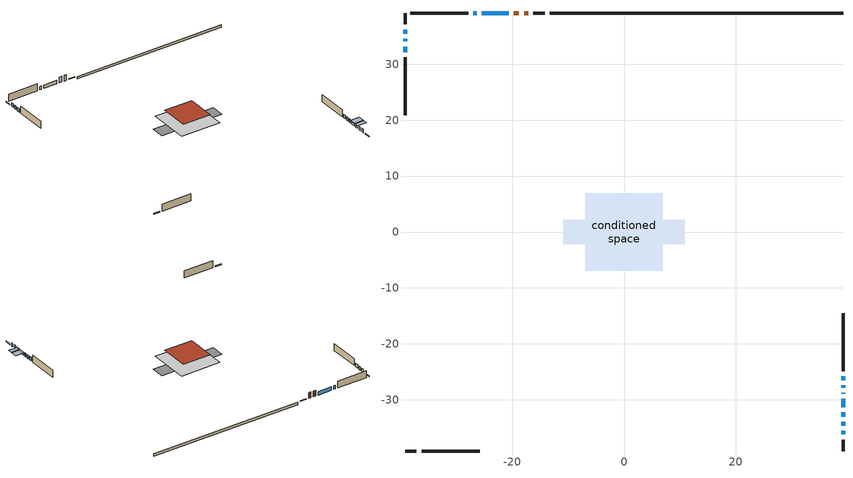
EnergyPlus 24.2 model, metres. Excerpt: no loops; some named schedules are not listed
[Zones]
conditioned space
 floor outside (Floor1 construction): -0.53,-0.53 -0.53,0.53 0.53,0.53 0.53,-0.53 z0.82
 floor adiabatic (Floor2 construction): -4.9,-4.9 -4.9,4.9 4.9,4.9 4.9,-4.9 z0.82
 floor adiabatic (AdiabaticFloorConstruction): -6.94,-6.94 -6.94,6.94 6.94,6.94 6.94,-6.94 z0.82
 floor foundation (Slab1 construction): -10.91,-2.2 -10.91,2.2 10.91,2.2 10.91,-2.2 z0
 wall outside (RimJoist1 construction): -14.18,39.18 -16.23,39.18 / -39.18,-39.18 -37.13,-39.18 / -39.18,39.18 -39.18,37.13 / 39.18,-39.18 39.18,-37.13 z0.82:1.12
 wall outside (AdiabaticWallConstruction 1): -17.16,39.18 -17.88,39.18 / -18.8,39.18 -19.7,39.18 z0.82:2.85
 wall outside (AdiabaticWallConstruction): 39.18,-36.2 39.18,-35.59 / -39.18,36.2 -39.18,35.46 / -39.18,34.53 -39.18,34.09 / -39.18,33.16 -39.18,32.19 / 39.18,-34.66 39.18,-33.97 / 39.18,-28.93 39.18,-28.77 / 39.18,-27.84 39.18,-27.44 / 39.18,-26.51 39.18,-25.85 / -20.62,39.18 -25.42,39.18 / -26.35,39.18 -26.93,39.18 z0.82:2.04; 39.18,-33.05 39.18,-32.28 / 39.18,-31.35 39.18,-29.85 z0.82:1.48
 wall outside (Wall1 construction): -27.86,39.18 -38.25,39.18 / -36.2,-39.18 -25.81,-39.18 / -39.18,31.26 -39.18,20.87 / 39.18,-24.92 39.18,-14.53 z0.82:3.26
 wall foundation (FoundationWall1 construction): 39.18,39.18 -13.25,39.18 z0:0.82
 window (WindowConstruction): 39.18,-36.2 39.18,-35.59 z0.82:2.04
 window (WindowConstruction 9): -39.18,36.2 -39.18,35.46 z0.82:2.04
 window (WindowConstruction 10): -39.18,34.53 -39.18,34.09 z0.82:2.04
 window (WindowConstruction 11): -39.18,33.16 -39.18,32.19 z0.82:2.04
 window (WindowConstruction 1): 39.18,-34.66 39.18,-33.97 z0.82:2.04
 window (WindowConstruction 2): 39.18,-33.04 39.18,-32.28 z0.82:1.48
 window (WindowConstruction 3): 39.18,-31.35 39.18,-29.85 z0.82:1.48
 window (WindowConstruction 4): 39.18,-28.92 39.18,-28.77 z0.82:2.04
 window (WindowConstruction 5): 39.18,-27.84 39.18,-27.44 z0.82:2.04
 window (WindowConstruction 6): 39.18,-26.51 39.18,-25.85 z0.82:2.04
 window (WindowConstruction 7): -20.62,39.18 -25.42,39.18 z0.82:2.04
 window (WindowConstruction 8): -26.35,39.18 -26.93,39.18 z0.82:2.04
 door (Door): -17.16,39.18 -17.88,39.18 z0.82:2.85
 door (Door 1): -18.81,39.18 -19.69,39.18 z0.82:2.85
 ceiling adiabatic (AdiabaticFloorConstruction): 6.94,-6.94 6.94,6.94 -6.94,6.94 -6.94,-6.94 z0.82
 roof outside (Roof1 construction): -4.92,4.92 -4.92,-4.92 4.92,-4.92 4.92,4.92 z3.26
shading: 39.18,-31.98 39.18,-33.34 42.23,-33.34 42.23,-31.98 z1.78; 39.18,-29.55 39.18,-31.65 42.23,-31.65 42.23,-29.55 z1.78
[Building]
Building 1: Terrain=Suburbs
[Site:Location]
Summerland CS_BC: Latitude {deg}=49.56; Longitude {deg}=-119.65; Time Zone {hr}=-8; Elevation {m}=454; Keep Site Location Information=Yes
[Site:GroundTemperature:Shallow]
5.06956, 3.19416, 3.04397, 3.93394, 7.50669, 11.0628, 14.1458, 16.0987, 16.2646, 14.6762, 11.6719, 8.22487
[Site:WaterMainsTemperature]
Calculation Method=Schedule; Temperature Schedule=mains temperature schedule
[Material] Roughness=Rough; Thermal Absorptance=0.9
Name | Thickness {m} | Conductivity {W/m-K} | Density {kg/m3} | Specific Heat {J/kg-K} | Solar Absorptance | Visible Absorptance
asphalt or fiberglass shingles | 0.00635 | 0.162714 | 1121.4 | 1465.45 | 0.4 | 0.4
concrete 4.0 in. | 0.1016 | 1.803125 | 2242.8 | 837.4 | 0.7 | 0.7
concrete 8.0 in. | 0.2032 | 1.803125 | 2242.8 | 837.4 | 0.7 | 0.7
door material | 0.04445 | 0.20624 | 512.64 | 1214.23 | 0.7 | 0.7
door material 1 | 0.04445 | 0.053851 | 512.64 | 1214.23 | 0.7 | 0.7
exterior vertical ins | 0.0429038 | 0.029427 | 32.04 | 1214.23 | 0.7 | 0.7
floor covering | 0.0127 | 0.0433444 | 54.468 | 1339.84 | 0.6 | 0.6
floor rigid ins; wall rigid ins | 0.512978 | 0.029427 | 32.04 | 1214.23 | 0.7 | 0.7
floor stud and cavity | 0.1397 | 0.442739 | 92.3553 | 1139.71 | 0.7 | 0.7
floor stud and cavity 1 | 0.1397 | 0.101338 | 92.3553 | 1139.71 | 0.7 | 0.7
floor stud and cavity 2 | 0.1397 | 1.75129 | 37.0049 | 1207.88 | 0.7 | 0.7
furniture material conditioned space 1 | 0.1524 | 0.115458 | 640.8 | 1214.23 | 0.6 | 0.6
gypsum board | 0.0127 | 0.160291 | 801 | 837.4 | 0.6 | 0.6
gypsum board 1 | 0.0127 | 0.160291 | 801 | 837.4 | 0.7 | 0.7
osb sheathing 0.5 in. | 0.0127 | 0.115458 | 512.64 | 1214.23 | 0.7 | 0.7
osb sheathing 0.75 in. | 0.01905 | 0.115458 | 512.64 | 1214.23 | 0.7 | 0.7
rim joist stud and cavity | 0.0508 | 0.107869 | 50.32683 | 1063.81 | 0.6 | 0.6
roof stud and cavity | 0.2032 | 0.175664 | 78.34581 | 1123.46 | 0.7 | 0.7
wall stud and cavity | 0.1397 | 0.308719 | 139.0536 | 1170.24 | 0.7 | 0.7
wall stud and cavity 1 | 0.0889 | 0.380278 | 52.3479 | 1209.89 | 0.7 | 0.7
wall stud and cavity 2 | 0.0889 | 0.391764 | 83.0341 | 1211.67 | 0.7 | 0.7
wood siding | 0.0254 | 0.102417 | 544.68 | 1172.36 | 0.4 | 0.4
wood siding 1; wood siding 2; wood siding 3 | 0.0254 | 0.102417 | 544.68 | 1172.36 | 0.7 | 0.7
[WindowMaterial:SimpleGlazingSystem]
Name | U-Factor {W/m2-K} | Solar Heat Gain Coefficient
WindowMaterial | 2.77143 | 0.49
WindowMaterial 1 | 2.77484 | 0.5
WindowMaterial 10 | 5.48552 | 0.55
WindowMaterial 11 | 4.6923 | 0.61
WindowMaterial 2 | 5.55536 | 0.55
WindowMaterial 3 | 4.85639 | 0.6
WindowMaterial 4 | 7.13781 | 0.42
WindowMaterial 5 | 5.60532 | 0.54
WindowMaterial 6 | 5.00459 | 0.59
WindowMaterial 7 | 3.696378 | 0.69
WindowMaterial 8 | 5.19707 | 0.58
WindowMaterial 9 | 4.90693 | 0.6
[Construction]
AdiabaticFloorConstruction: floor stud and cavity 2, floor rigid ins, osb sheathing 0.75 in., floor covering
AdiabaticWallConstruction: wood siding 2, wall rigid ins, wall stud and cavity 1, gypsum board
AdiabaticWallConstruction 1: wood siding 3, wall rigid ins, wall stud and cavity 1, gypsum board
Door: door material
Door 1: door material 1
Floor1 construction: floor stud and cavity, osb sheathing 0.75 in., floor covering
Floor2 construction: floor stud and cavity 1, osb sheathing 0.75 in., floor covering
FoundationWall1 construction: concrete 8.0 in., gypsum board 1
furniture construction conditioned space 1: furniture material conditioned space 1
PartitionWallConstruction: gypsum board, wall stud and cavity 2, gypsum board
RimJoist1 construction: wood siding 1, rim joist stud and cavity
Roof1 construction: asphalt or fiberglass shingles, osb sheathing 0.75 in., roof stud and cavity, gypsum board
Slab1 construction: concrete 4.0 in.
Wall1 construction: wood siding, osb sheathing 0.5 in., wall stud and cavity, gypsum board
WindowConstruction: WindowMaterial
WindowConstruction 1: WindowMaterial 1
WindowConstruction 10: WindowMaterial 10
WindowConstruction 11: WindowMaterial 11
WindowConstruction 2: WindowMaterial 2
WindowConstruction 3: WindowMaterial 3
WindowConstruction 4: WindowMaterial 4
WindowConstruction 5: WindowMaterial 5
WindowConstruction 6: WindowMaterial 6
WindowConstruction 7: WindowMaterial 7
WindowConstruction 8: WindowMaterial 8
WindowConstruction 9: WindowMaterial 9
[Zone]
conditioned space: Multiplier=1; Volume {m3}=315.8; Part of Total Floor Area=Yes
[Space]
conditioned space 1: Zone=conditioned space; Volume {m3}=315.8
[SurfaceProperty:ExposedFoundationPerimeter]
Slab1: Exposed Perimeter Calculation Method=TotalExposedPerimeter; Total Exposed Perimeter {m}=52.426
[InternalMass] Zone or ZoneList=conditioned space; Space or SpaceList=conditioned space 1
Name | Construction | Surface Area {m2}
furniture mass conditioned space 1 | furniture construction conditioned space 1 | 154.228
partition wall mass | PartitionWallConstruction | 289.691
[Lights]
interior lighting: Zone or ZoneList or Space or SpaceList=conditioned space 1; Schedule=interior lighting schedule; Design Level Calculation Method=LightingLevel; Lighting Level {W}=343.2; Return Air Fraction=0; Fraction Radiant=0.6; Fraction Visible=0.2; Fraction Replaceable=1
[People]
occupants: Zone or ZoneList or Space or SpaceList=conditioned space 1; Number of People Schedule=occupants schedule; Number of People Calculation Method=People; Number of People=3; Fraction Radiant=0.314171; Sensible Heat Fraction=0.56303; Activity Level Schedule=occupants activity schedule; Carbon Dioxide Generation Rate {m3/s-W}=0; Enable ASHRAE 55 Comfort Warnings=No; Mean Radiant Temperature Calculation Type=EnclosureAveraged
[ElectricEquipment] Zone or ZoneList or Space or SpaceList=conditioned space 1; Design Level Calculation Method=EquipmentLevel
Name | Schedule | Design Level {W} | Fraction Latent | Fraction Radiant | Fraction Lost
clothes dryer | clothes dryer schedule | 140.772 | 0.015 | 0.081 | 0.85
clothes washer | clothes washer schedule | 32.1985 | 0.03 | 0.162 | 0.7
cooking range | cooking range schedule | 215.147 | 0.08 | 0.432 | 0.2
dishwasher | dishwasher schedule | 66.8632 | 0.3 | 0.18 | 0.4
fridge | fridge schedule | 72.9452 | 0 | 0.6 | 0
mech vent bath fan 0 | mech vent bath fan 0 schedule | 50.2 | 0 | 0 | 1
mech vent house fan | mech vent house fan schedule | 1.1875 | 0 | 0 | 1
mech vent house fan cfis | mech vent house fan cfis schedule | 0 | 0 | 0 | 0
misc plug loads | misc plug loads schedule | 494.7 | 0.045 | 0.513 | 0.1
whole house fan | Always On Discrete | 0 | 0 | 0 | 1
[OtherEquipment] Zone or ZoneList or Space or SpaceList=conditioned space 1; Design Level Calculation Method=EquipmentLevel
Name | Fuel Type | Schedule | Design Level {W} | Fraction Latent | Fraction Radiant | Fraction Lost
clothes dryer 1 | Electricity | clothes dryer schedule | 0 | 0.015 | 0.081 | 0.85
cooking range 1 | Electricity | cooking range schedule | 0 | 0.08 | 0.432 | 0.2
general water use latent | None | general water use schedule | 62.594 | 1 | 0 | 0
general water use sensible | None | general water use schedule | -61.6891 | 0 | 0.6 | 0
mech vent house fan latent load | None | Always On Discrete | 0 | 1 | 0 | 0
mech vent house fan sensible load | None | Always On Discrete | 0 | 0 | 0 | 0
water heater energy adjustment1 | Electricity | Always On Discrete | 0.01 | 0 | 0 | 1
[ZoneInfiltration:DesignFlowRate] Zone or ZoneList or Space or SpaceList=conditioned space 1; Schedule=Always On Discrete; Design Flow Rate Calculation Method=Flow/Zone; Design Flow Rate {m3/s}=0
infil flow; natural vent flow; whole house fan flow
[Foundation:Kiva]
Foundation Kiva 1: Initial Indoor Air Temperature {C}=18; Wall Height Above Grade {m}=0.820003; Wall Depth Below Slab {m}=0.2032; Custom Block Material Name 1=exterior vertical ins; Custom Block Depth 1 {m}=0.820003; Custom Block X Position 1 {m}=0.2159; Custom Block Z Position 1 {m}=0
[Foundation:Kiva:Settings]
Soil Conductivity {W/m-K}=0.849921; Soil Density {kg/m3}=1842.3; Soil Specific Heat {J/kg-K}=418.7; Ground Solar Absorptivity=0.9; Ground Thermal Absorptivity=0.9; Ground Surface Roughness {m}=0.03; Far-Field Width {m}=40; Deep-Ground Boundary Condition=ZeroFlux; Deep-Ground Depth {m}=40; Minimum Cell Dimension {m}=0.2; Maximum Cell Growth Coefficient=3; Simulation Timestep=Timestep
[Exterior:Lights]
exterior lighting: Schedule=exterior lighting schedule; Design Level {W}=75.6
[Schedule:Day:Interval]
interior lighting schedule day: No, 01:00, 0.108182, 04:00, 0.0901515, 05:00, 0.0991667, 06:00, 0.162273, 07:00, 0.270455, 08:00, 0.342576, 10:00, 0.369621, 11:00, 0.351591, 12:00, 0.333561, 13:00, 0.324545, 14:00, 0.31553, 15:00, 0.333561, 16:00, 0.369621, 17:00, 0.450758, 18:00, 0.585985, 19:00, 0.775303, 20:00, 0.955606, 21:00, 0.991667, 22:00, 0.712197, 23:00, 0.360606, 24:00, 0.162273
interior lighting schedule day 1: No, 01:00, 0.100909, 04:00, 0.0840909, 05:00, 0.0925, 06:00, 0.151364, 07:00, 0.252273, 08:00, 0.319545, 10:00, 0.344773, 11:00, 0.327955, 12:00, 0.311136, 13:00, 0.302727, 14:00, 0.294318, 15:00, 0.311136, 16:00, 0.344773, 17:00, 0.420455, 18:00, 0.546591, 19:00, 0.723182, 20:00, 0.891364, 21:00, 0.925, 22:00, 0.664318, 23:00, 0.336364, 24:00, 0.151364
interior lighting schedule day 2: No, 01:00, 0.0927273, 04:00, 0.0772727, 05:00, 0.085, 06:00, 0.139091, 07:00, 0.231818, 08:00, 0.293636, 10:00, 0.316818, 11:00, 0.301364, 12:00, 0.285909, 13:00, 0.278182, 14:00, 0.270455, 15:00, 0.285909, 16:00, 0.316818, 17:00, 0.386364, 18:00, 0.502273, 19:00, 0.664545, 20:00, 0.819091, 21:00, 0.85, 22:00, 0.610455, 23:00, 0.309091, 24:00, 0.139091
interior lighting schedule day 3: No, 01:00, 0.0845455, 04:00, 0.0704545, 05:00, 0.0775, 06:00, 0.126818, 07:00, 0.211364, 08:00, 0.267727, 10:00, 0.288864, 11:00, 0.274773, 12:00, 0.260682, 13:00, 0.253636, 14:00, 0.246591, 15:00, 0.260682, 16:00, 0.288864, 17:00, 0.352273, 18:00, 0.457955, 19:00, 0.605909, 20:00, 0.746818, 21:00, 0.775, 22:00, 0.556591, 23:00, 0.281818, 24:00, 0.126818
interior lighting schedule default day: No, 24:00, 0
[Schedule:Week:Daily]
interior lighting schedule Week Rule - Jan1-Jan27: interior lighting schedule day, interior lighting schedule day, interior lighting schedule day, interior lighting schedule day, interior lighting schedule day, interior lighting schedule day, interior lighting schedule day, interior lighting schedule default day, interior lighting schedule default day, interior lighting schedule default day, interior lighting schedule default day, interior lighting schedule default day
interior lighting schedule Week Rule - Jan28-Feb3: interior lighting schedule day, interior lighting schedule day, interior lighting schedule day, interior lighting schedule day, interior lighting schedule day 1, interior lighting schedule day 1, interior lighting schedule day 1, interior lighting schedule default day, interior lighting schedule default day, interior lighting schedule default day, interior lighting schedule default day, interior lighting schedule default day
interior lighting schedule Week Rule - Feb4-Feb24: interior lighting schedule day 1, interior lighting schedule day 1, interior lighting schedule day 1, interior lighting schedule day 1, interior lighting schedule day 1, interior lighting schedule day 1, interior lighting schedule day 1, interior lighting schedule default day, interior lighting schedule default day, interior lighting schedule default day, interior lighting schedule default day, interior lighting schedule default day
interior lighting schedule Week Rule - Feb25-Mar3: interior lighting schedule day 1, interior lighting schedule day 1, interior lighting schedule day 1, interior lighting schedule day 1, interior lighting schedule day 2, interior lighting schedule day 2, interior lighting schedule day 2, interior lighting schedule default day, interior lighting schedule default day, interior lighting schedule default day, interior lighting schedule default day, interior lighting schedule default day
interior lighting schedule Week Rule - Mar4-Mar31: interior lighting schedule day 2, interior lighting schedule day 2, interior lighting schedule day 2, interior lighting schedule day 2, interior lighting schedule day 2, interior lighting schedule day 2, interior lighting schedule day 2, interior lighting schedule default day, interior lighting schedule default day, interior lighting schedule default day, interior lighting schedule default day, interior lighting schedule default day
interior lighting schedule Week Rule - Apr1-Apr28: interior lighting schedule day 3, interior lighting schedule day 3, interior lighting schedule day 3, interior lighting schedule day 3, interior lighting schedule day 3, interior lighting schedule day 3, interior lighting schedule day 3, interior lighting schedule default day, interior lighting schedule default day, interior lighting schedule default day, interior lighting schedule default day, interior lighting schedule default day
interior lighting schedule Week Rule - Apr29-May5: interior lighting schedule day 3, interior lighting schedule day 3, interior lighting schedule day 4, interior lighting schedule day 4, interior lighting schedule day 4, interior lighting schedule day 4, interior lighting schedule day 4, interior lighting schedule default day, interior lighting schedule default day, interior lighting schedule default day, interior lighting schedule default day, interior lighting schedule default day
interior lighting schedule Week Rule - May6-May26: interior lighting schedule day 4, interior lighting schedule day 4, interior lighting schedule day 4, interior lighting schedule day 4, interior lighting schedule day 4, interior lighting schedule day 4, interior lighting schedule day 4, interior lighting schedule default day, interior lighting schedule default day, interior lighting schedule default day, interior lighting schedule default day, interior lighting schedule default day
interior lighting schedule Week Rule - May27-Jun2: interior lighting schedule day 4, interior lighting schedule day 4, interior lighting schedule day 4, interior lighting schedule day 4, interior lighting schedule day 4, interior lighting schedule day 5, interior lighting schedule day 5, interior lighting schedule default day, interior lighting schedule default day, interior lighting schedule default day, interior lighting schedule default day, interior lighting schedule default day
interior lighting schedule Week Rule - Jun3-Jun30: interior lighting schedule day 5, interior lighting schedule day 5, interior lighting schedule day 5, interior lighting schedule day 5, interior lighting schedule day 5, interior lighting schedule day 5, interior lighting schedule day 5, interior lighting schedule default day, interior lighting schedule default day, interior lighting schedule default day, interior lighting schedule default day, interior lighting schedule default day
interior lighting schedule Week Rule - Jul1-Jul28: interior lighting schedule day 6, interior lighting schedule day 6, interior lighting schedule day 6, interior lighting schedule day 6, interior lighting schedule day 6, interior lighting schedule day 6, interior lighting schedule day 6, interior lighting schedule default day, interior lighting schedule default day, interior lighting schedule default day, interior lighting schedule default day, interior lighting schedule default day
interior lighting schedule Week Rule - Jul29-Aug4: interior lighting schedule day 6, interior lighting schedule day 6, interior lighting schedule day 6, interior lighting schedule day 7, interior lighting schedule day 7, interior lighting schedule day 7, interior lighting schedule day 7, interior lighting schedule default day, interior lighting schedule default day, interior lighting schedule default day, interior lighting schedule default day, interior lighting schedule default day
interior lighting schedule Week Rule - Aug5-Aug25: interior lighting schedule day 7, interior lighting schedule day 7, interior lighting schedule day 7, interior lighting schedule day 7, interior lighting schedule day 7, interior lighting schedule day 7, interior lighting schedule day 7, interior lighting schedule default day, interior lighting schedule default day, interior lighting schedule default day, interior lighting schedule default day, interior lighting schedule default day
interior lighting schedule Week Rule - Aug26-Sep1: interior lighting schedule day 7, interior lighting schedule day 7, interior lighting schedule day 7, interior lighting schedule day 7, interior lighting schedule day 7, interior lighting schedule day 7, interior lighting schedule day 8, interior lighting schedule default day, interior lighting schedule default day, interior lighting schedule default day, interior lighting schedule default day, interior lighting schedule default day
interior lighting schedule Week Rule - Sep2-Sep29: interior lighting schedule day 8, interior lighting schedule day 8, interior lighting schedule day 8, interior lighting schedule day 8, interior lighting schedule day 8, interior lighting schedule day 8, interior lighting schedule day 8, interior lighting schedule default day, interior lighting schedule default day, interior lighting schedule default day, interior lighting schedule default day, interior lighting schedule default day
interior lighting schedule Week Rule - Sep30-Oct6: interior lighting schedule day 8, interior lighting schedule day 9, interior lighting schedule day 9, interior lighting schedule day 9, interior lighting schedule day 9, interior lighting schedule day 9, interior lighting schedule day 9, interior lighting schedule default day, interior lighting schedule default day, interior lighting schedule default day, interior lighting schedule default day, interior lighting schedule default day
interior lighting schedule Week Rule - Oct7-Oct27: interior lighting schedule day 9, interior lighting schedule day 9, interior lighting schedule day 9, interior lighting schedule day 9, interior lighting schedule day 9, interior lighting schedule day 9, interior lighting schedule day 9, interior lighting schedule default day, interior lighting schedule default day, interior lighting schedule default day, interior lighting schedule default day, interior lighting schedule default day
interior lighting schedule Week Rule - Oct28-Nov3: interior lighting schedule day 9, interior lighting schedule day 9, interior lighting schedule day 9, interior lighting schedule day 9, interior lighting schedule day 10, interior lighting schedule day 10, interior lighting schedule day 10, interior lighting schedule default day, interior lighting schedule default day, interior lighting schedule default day, interior lighting schedule default day, interior lighting schedule default day
interior lighting schedule Week Rule - Nov4-Nov24: interior lighting schedule day 10, interior lighting schedule day 10, interior lighting schedule day 10, interior lighting schedule day 10, interior lighting schedule day 10, interior lighting schedule day 10, interior lighting schedule day 10, interior lighting schedule default day, interior lighting schedule default day, interior lighting schedule default day, interior lighting schedule default day, interior lighting schedule default day
interior lighting schedule Week Rule - Nov25-Dec1: interior lighting schedule day 10, interior lighting schedule day 10, interior lighting schedule day 10, interior lighting schedule day 10, interior lighting schedule day 10, interior lighting schedule day 10, interior lighting schedule day 11, interior lighting schedule default day, interior lighting schedule default day, interior lighting schedule default day, interior lighting schedule default day, interior lighting schedule default day
interior lighting schedule Week Rule - Dec2-Dec31: interior lighting schedule day 11, interior lighting schedule day 11, interior lighting schedule day 11, interior lighting schedule day 11, interior lighting schedule day 11, interior lighting schedule day 11, interior lighting schedule day 11, interior lighting schedule default day, interior lighting schedule default day, interior lighting schedule default day, interior lighting schedule default day, interior lighting schedule default day
occupants schedule Week Rule - Jan1-Dec31: occupants schedule day, occupants schedule day, occupants schedule day, occupants schedule day, occupants schedule day, occupants schedule day, occupants schedule day, occupants schedule default day, occupants schedule default day, occupants schedule default day, occupants schedule default day, occupants schedule default day
clothes dryer schedule Week Rule - Jan1-Dec31: clothes dryer schedule day, clothes dryer schedule day, clothes dryer schedule day, clothes dryer schedule day, clothes dryer schedule day, clothes dryer schedule day, clothes dryer schedule day, clothes dryer schedule default day, clothes dryer schedule default day, clothes dryer schedule default day, clothes dryer schedule default day, clothes dryer schedule default day
clothes washer schedule Week Rule - Jan1-Dec31: clothes washer schedule day, clothes washer schedule day, clothes washer schedule day, clothes washer schedule day, clothes washer schedule day, clothes washer schedule day, clothes washer schedule day, clothes washer schedule default day, clothes washer schedule default day, clothes washer schedule default day, clothes washer schedule default day, clothes washer schedule default day
cooking range schedule Week Rule - Jan1-Dec31: cooking range schedule day, cooking range schedule day, cooking range schedule day, cooking range schedule day, cooking range schedule day, cooking range schedule day, cooking range schedule day, cooking range schedule default day, cooking range schedule default day, cooking range schedule default day, cooking range schedule default day, cooking range schedule default day
dishwasher schedule Week Rule - Jan1-Dec31: dishwasher schedule day, dishwasher schedule day, dishwasher schedule day, dishwasher schedule day, dishwasher schedule day, dishwasher schedule day, dishwasher schedule day, dishwasher schedule default day, dishwasher schedule default day, dishwasher schedule default day, dishwasher schedule default day, dishwasher schedule default day
mech vent bath fan 0 schedule Week Rule - Jan1-Dec31: mech vent bath fan 0 schedule day, mech vent bath fan 0 schedule day, mech vent bath fan 0 schedule day, mech vent bath fan 0 schedule day, mech vent bath fan 0 schedule day, mech vent bath fan 0 schedule day, mech vent bath fan 0 schedule day, mech vent bath fan 0 schedule default day, mech vent bath fan 0 schedule default day, mech vent bath fan 0 schedule default day, mech vent bath fan 0 schedule default day, mech vent bath fan 0 schedule default day
misc plug loads schedule Week Rule - Jan1-Dec31: misc plug loads schedule day, misc plug loads schedule day, misc plug loads schedule day, misc plug loads schedule day, misc plug loads schedule day, misc plug loads schedule day, misc plug loads schedule day, misc plug loads schedule default day, misc plug loads schedule default day, misc plug loads schedule default day, misc plug loads schedule default day, misc plug loads schedule default day
general water use schedule Week Rule - Jan1-Dec31: general water use schedule day, general water use schedule day, general water use schedule day, general water use schedule day, general water use schedule day, general water use schedule day, general water use schedule day, general water use schedule default day, general water use schedule default day, general water use schedule default day, general water use schedule default day, general water use schedule default day
exterior lighting schedule Week Rule - Jan1-Jan27: exterior lighting schedule day, exterior lighting schedule day, exterior lighting schedule day, exterior lighting schedule day, exterior lighting schedule day, exterior lighting schedule day, exterior lighting schedule day, exterior lighting schedule default day, exterior lighting schedule default day, exterior lighting schedule default day, exterior lighting schedule default day, exterior lighting schedule default day
exterior lighting schedule Week Rule - Jan28-Feb3: exterior lighting schedule day, exterior lighting schedule day, exterior lighting schedule day, exterior lighting schedule day, exterior lighting schedule day 1, exterior lighting schedule day 1, exterior lighting schedule day 1, exterior lighting schedule default day, exterior lighting schedule default day, exterior lighting schedule default day, exterior lighting schedule default day, exterior lighting schedule default day
exterior lighting schedule Week Rule - Feb4-Feb24: exterior lighting schedule day 1, exterior lighting schedule day 1, exterior lighting schedule day 1, exterior lighting schedule day 1, exterior lighting schedule day 1, exterior lighting schedule day 1, exterior lighting schedule day 1, exterior lighting schedule default day, exterior lighting schedule default day, exterior lighting schedule default day, exterior lighting schedule default day, exterior lighting schedule default day
exterior lighting schedule Week Rule - Feb25-Mar3: exterior lighting schedule day 1, exterior lighting schedule day 1, exterior lighting schedule day 1, exterior lighting schedule day 1, exterior lighting schedule day 2, exterior lighting schedule day 2, exterior lighting schedule day 2, exterior lighting schedule default day, exterior lighting schedule default day, exterior lighting schedule default day, exterior lighting schedule default day, exterior lighting schedule default day
exterior lighting schedule Week Rule - Mar4-Mar31: exterior lighting schedule day 2, exterior lighting schedule day 2, exterior lighting schedule day 2, exterior lighting schedule day 2, exterior lighting schedule day 2, exterior lighting schedule day 2, exterior lighting schedule day 2, exterior lighting schedule default day, exterior lighting schedule default day, exterior lighting schedule default day, exterior lighting schedule default day, exterior lighting schedule default day
exterior lighting schedule Week Rule - Apr1-Apr28: exterior lighting schedule day 3, exterior lighting schedule day 3, exterior lighting schedule day 3, exterior lighting schedule day 3, exterior lighting schedule day 3, exterior lighting schedule day 3, exterior lighting schedule day 3, exterior lighting schedule default day, exterior lighting schedule default day, exterior lighting schedule default day, exterior lighting schedule default day, exterior lighting schedule default day
exterior lighting schedule Week Rule - Apr29-May5: exterior lighting schedule day 3, exterior lighting schedule day 3, exterior lighting schedule day 4, exterior lighting schedule day 4, exterior lighting schedule day 4, exterior lighting schedule day 4, exterior lighting schedule day 4, exterior lighting schedule default day, exterior lighting schedule default day, exterior lighting schedule default day, exterior lighting schedule default day, exterior lighting schedule default day
exterior lighting schedule Week Rule - May6-May26: exterior lighting schedule day 4, exterior lighting schedule day 4, exterior lighting schedule day 4, exterior lighting schedule day 4, exterior lighting schedule day 4, exterior lighting schedule day 4, exterior lighting schedule day 4, exterior lighting schedule default day, exterior lighting schedule default day, exterior lighting schedule default day, exterior lighting schedule default day, exterior lighting schedule default day
exterior lighting schedule Week Rule - May27-Jun2: exterior lighting schedule day 4, exterior lighting schedule day 4, exterior lighting schedule day 4, exterior lighting schedule day 4, exterior lighting schedule day 4, exterior lighting schedule day 5, exterior lighting schedule day 5, exterior lighting schedule default day, exterior lighting schedule default day, exterior lighting schedule default day, exterior lighting schedule default day, exterior lighting schedule default day
exterior lighting schedule Week Rule - Jun3-Jun30: exterior lighting schedule day 5, exterior lighting schedule day 5, exterior lighting schedule day 5, exterior lighting schedule day 5, exterior lighting schedule day 5, exterior lighting schedule day 5, exterior lighting schedule day 5, exterior lighting schedule default day, exterior lighting schedule default day, exterior lighting schedule default day, exterior lighting schedule default day, exterior lighting schedule default day
exterior lighting schedule Week Rule - Jul1-Jul28: exterior lighting schedule day 6, exterior lighting schedule day 6, exterior lighting schedule day 6, exterior lighting schedule day 6, exterior lighting schedule day 6, exterior lighting schedule day 6, exterior lighting schedule day 6, exterior lighting schedule default day, exterior lighting schedule default day, exterior lighting schedule default day, exterior lighting schedule default day, exterior lighting schedule default day
exterior lighting schedule Week Rule - Jul29-Aug4: exterior lighting schedule day 6, exterior lighting schedule day 6, exterior lighting schedule day 6, exterior lighting schedule day 7, exterior lighting schedule day 7, exterior lighting schedule day 7, exterior lighting schedule day 7, exterior lighting schedule default day, exterior lighting schedule default day, exterior lighting schedule default day, exterior lighting schedule default day, exterior lighting schedule default day
exterior lighting schedule Week Rule - Aug5-Aug25: exterior lighting schedule day 7, exterior lighting schedule day 7, exterior lighting schedule day 7, exterior lighting schedule day 7, exterior lighting schedule day 7, exterior lighting schedule day 7, exterior lighting schedule day 7, exterior lighting schedule default day, exterior lighting schedule default day, exterior lighting schedule default day, exterior lighting schedule default day, exterior lighting schedule default day
exterior lighting schedule Week Rule - Aug26-Sep1: exterior lighting schedule day 7, exterior lighting schedule day 7, exterior lighting schedule day 7, exterior lighting schedule day 7, exterior lighting schedule day 7, exterior lighting schedule day 7, exterior lighting schedule day 8, exterior lighting schedule default day, exterior lighting schedule default day, exterior lighting schedule default day, exterior lighting schedule default day, exterior lighting schedule default day
exterior lighting schedule Week Rule - Sep2-Sep29: exterior lighting schedule day 8, exterior lighting schedule day 8, exterior lighting schedule day 8, exterior lighting schedule day 8, exterior lighting schedule day 8, exterior lighting schedule day 8, exterior lighting schedule day 8, exterior lighting schedule default day, exterior lighting schedule default day, exterior lighting schedule default day, exterior lighting schedule default day, exterior lighting schedule default day
exterior lighting schedule Week Rule - Sep30-Oct6: exterior lighting schedule day 8, exterior lighting schedule day 9, exterior lighting schedule day 9, exterior lighting schedule day 9, exterior lighting schedule day 9, exterior lighting schedule day 9, exterior lighting schedule day 9, exterior lighting schedule default day, exterior lighting schedule default day, exterior lighting schedule default day, exterior lighting schedule default day, exterior lighting schedule default day
exterior lighting schedule Week Rule - Oct7-Oct27: exterior lighting schedule day 9, exterior lighting schedule day 9, exterior lighting schedule day 9, exterior lighting schedule day 9, exterior lighting schedule day 9, exterior lighting schedule day 9, exterior lighting schedule day 9, exterior lighting schedule default day, exterior lighting schedule default day, exterior lighting schedule default day, exterior lighting schedule default day, exterior lighting schedule default day
exterior lighting schedule Week Rule - Oct28-Nov3: exterior lighting schedule day 9, exterior lighting schedule day 9, exterior lighting schedule day 9, exterior lighting schedule day 9, exterior lighting schedule day 10, exterior lighting schedule day 10, exterior lighting schedule day 10, exterior lighting schedule default day, exterior lighting schedule default day, exterior lighting schedule default day, exterior lighting schedule default day, exterior lighting schedule default day
exterior lighting schedule Week Rule - Nov4-Nov24: exterior lighting schedule day 10, exterior lighting schedule day 10, exterior lighting schedule day 10, exterior lighting schedule day 10, exterior lighting schedule day 10, exterior lighting schedule day 10, exterior lighting schedule day 10, exterior lighting schedule default day, exterior lighting schedule default day, exterior lighting schedule default day, exterior lighting schedule default day, exterior lighting schedule default day
exterior lighting schedule Week Rule - Nov25-Dec1: exterior lighting schedule day 10, exterior lighting schedule day 10, exterior lighting schedule day 10, exterior lighting schedule day 10, exterior lighting schedule day 10, exterior lighting schedule day 10, exterior lighting schedule day 11, exterior lighting schedule default day, exterior lighting schedule default day, exterior lighting schedule default day, exterior lighting schedule default day, exterior lighting schedule default day
exterior lighting schedule Week Rule - Dec2-Dec31: exterior lighting schedule day 11, exterior lighting schedule day 11, exterior lighting schedule day 11, exterior lighting schedule day 11, exterior lighting schedule day 11, exterior lighting schedule day 11, exterior lighting schedule day 11, exterior lighting schedule default day, exterior lighting schedule default day, exterior lighting schedule default day, exterior lighting schedule default day, exterior lighting schedule default day
[Schedule:Year]
interior lighting schedule: interior lighting schedule Week Rule - Jan1-Jan27, 1, 1, 1, 27, interior lighting schedule Week Rule - Jan28-Feb3, 1, 28, 2, 3, interior lighting schedule Week Rule - Feb4-Feb24, 2, 4, 2, 24, interior lighting schedule Week Rule - Feb25-Mar3, 2, 25, 3, 3, interior lighting schedule Week Rule - Mar4-Mar31, 3, 4, 3, 31, interior lighting schedule Week Rule - Apr1-Apr28, 4, 1, 4, 28, interior lighting schedule Week Rule - Apr29-May5, 4, 29, 5, 5, interior lighting schedule Week Rule - May6-May26, 5, 6, 5, 26, interior lighting schedule Week Rule - May27-Jun2, 5, 27, 6, 2, interior lighting schedule Week Rule - Jun3-Jun30, 6, 3, 6, 30, interior lighting schedule Week Rule - Jul1-Jul28, 7, 1, 7, 28, interior lighting schedule Week Rule - Jul29-Aug4, 7, 29, 8, 4, interior lighting schedule Week Rule - Aug5-Aug25, 8, 5, 8, 25, interior lighting schedule Week Rule - Aug26-Sep1, 8, 26, 9, 1, interior lighting schedule Week Rule - Sep2-Sep29, 9, 2, 9, 29, interior lighting schedule Week Rule - Sep30-Oct6, 9, 30, 10, 6, interior lighting schedule Week Rule - Oct7-Oct27, 10, 7, 10, 27, interior lighting schedule Week Rule - Oct28-Nov3, 10, 28, 11, 3, interior lighting schedule Week Rule - Nov4-Nov24, 11, 4, 11, 24, interior lighting schedule Week Rule - Nov25-Dec1, 11, 25, 12, 1, interior lighting schedule Week Rule - Dec2-Dec31, 12, 2, 12, 31
occupants schedule: occupants schedule Week Rule - Jan1-Dec31, 1, 1, 12, 31
clothes dryer schedule: clothes dryer schedule Week Rule - Jan1-Dec31, 1, 1, 12, 31
clothes washer schedule: clothes washer schedule Week Rule - Jan1-Dec31, 1, 1, 12, 31
cooking range schedule: cooking range schedule Week Rule - Jan1-Dec31, 1, 1, 12, 31
dishwasher schedule: dishwasher schedule Week Rule - Jan1-Dec31, 1, 1, 12, 31
mech vent bath fan 0 schedule: mech vent bath fan 0 schedule Week Rule - Jan1-Dec31, 1, 1, 12, 31
misc plug loads schedule: misc plug loads schedule Week Rule - Jan1-Dec31, 1, 1, 12, 31
general water use schedule: general water use schedule Week Rule - Jan1-Dec31, 1, 1, 12, 31
exterior lighting schedule: exterior lighting schedule Week Rule - Jan1-Jan27, 1, 1, 1, 27, exterior lighting schedule Week Rule - Jan28-Feb3, 1, 28, 2, 3, exterior lighting schedule Week Rule - Feb4-Feb24, 2, 4, 2, 24, exterior lighting schedule Week Rule - Feb25-Mar3, 2, 25, 3, 3, exterior lighting schedule Week Rule - Mar4-Mar31, 3, 4, 3, 31, exterior lighting schedule Week Rule - Apr1-Apr28, 4, 1, 4, 28, exterior lighting schedule Week Rule - Apr29-May5, 4, 29, 5, 5, exterior lighting schedule Week Rule - May6-May26, 5, 6, 5, 26, exterior lighting schedule Week Rule - May27-Jun2, 5, 27, 6, 2, exterior lighting schedule Week Rule - Jun3-Jun30, 6, 3, 6, 30, exterior lighting schedule Week Rule - Jul1-Jul28, 7, 1, 7, 28, exterior lighting schedule Week Rule - Jul29-Aug4, 7, 29, 8, 4, exterior lighting schedule Week Rule - Aug5-Aug25, 8, 5, 8, 25, exterior lighting schedule Week Rule - Aug26-Sep1, 8, 26, 9, 1, exterior lighting schedule Week Rule - Sep2-Sep29, 9, 2, 9, 29, exterior lighting schedule Week Rule - Sep30-Oct6, 9, 30, 10, 6, exterior lighting schedule Week Rule - Oct7-Oct27, 10, 7, 10, 27, exterior lighting schedule Week Rule - Oct28-Nov3, 10, 28, 11, 3, exterior lighting schedule Week Rule - Nov4-Nov24, 11, 4, 11, 24, exterior lighting schedule Week Rule - Nov25-Dec1, 11, 25, 12, 1, exterior lighting schedule Week Rule - Dec2-Dec31, 12, 2, 12, 31
[Schedule:Constant]
Name | Hourly Value
occupants activity schedule | 117.228
fridge schedule | 0
mech vent house fan schedule; mech vent house fan cfis schedule; Always On Discrete | 1
[Schedule:Compact]
mains temperature schedule: Through: 01/01, For: AllDays, Until: 24:00, 8.8, Through: 01/02, For: AllDays, Until: 24:00, 8.73556, Through: 01/03, For: AllDays, Until: 24:00, 8.67222, Through: 01/04, For: AllDays, Until: 24:00, 8.61, Through: 01/05, For: AllDays, Until: 24:00, 8.54889, Through: 01/06, For: AllDays, Until: 24:00, 8.48944, Through: 01/07, For: AllDays, Until: 24:00, 8.43111, Through: 01/08, For: AllDays, Until: 24:00, 8.37389, Through: 01/09, For: AllDays, Until: 24:00, 8.31778, Through: 01/10, For: AllDays, Until: 24:00, 8.26333, Through: 01/11, For: AllDays, Until: 24:00, 8.21056, Through: 01/12, For: AllDays, Until: 24:00, 8.15889, Through: 01/13, For: AllDays, Until: 24:00, 8.10833, Through: 01/14, For: AllDays, Until: 24:00, 8.05944, Through: 01/15, For: AllDays, Until: 24:00, 8.01167, Through: 01/16, For: AllDays, Until: 24:00, 7.96556, Through: 01/17, For: AllDays, Until: 24:00, 7.92111, Through: 01/18, For: AllDays, Until: 24:00, 7.87778, Through: 01/19, For: AllDays, Until: 24:00, 7.83611, Through: 01/20, For: AllDays, Until: 24:00, 7.79556, Through: 01/21, For: AllDays, Until: 24:00, 7.75722, Through: 01/22, For: AllDays, Until: 24:00, 7.71944, Through: 01/23, For: AllDays, Until: 24:00, 7.68389, Through: 01/24, For: AllDays, Until: 24:00, 7.64944, Through: 01/25, For: AllDays, Until: 24:00, 7.61667, Through: 01/26, For: AllDays, Until: 24:00, 7.58556, Through: 01/27, For: AllDays, Until: 24:00, 7.55611, Through: 01/28, For: AllDays, Until: 24:00, 7.52778, Through: 01/29, For: AllDays, Until: 24:00, 7.50167, Through: 01/30, For: AllDays, Until: 24:00, 7.47667, Through: 01/31, For: AllDays, Until: 24:00, 7.45333, Through: 02/01, For: AllDays, Until: 24:00, 7.43111, Through: 02/02, For: AllDays, Until: 24:00, 7.41111, Through: 02/03, For: AllDays, Until: 24:00, 7.39278, Through: 02/04, For: AllDays, Until: 24:00, 7.37556, Through: 02/05, For: AllDays, Until: 24:00, 7.36, Through: 02/06, For: AllDays, Until: 24:00, 7.34667, Through: 02/07, For: AllDays, Until: 24:00, 7.33444, Through: 02/08, For: AllDays, Until: 24:00, 7.32389, Through: 02/09, For: AllDays, Until: 24:00, 7.315, Through: 02/10, For: AllDays, Until: 24:00, 7.30778, Through: 02/11, For: AllDays, Until: 24:00, 7.30222, Through: 02/12, For: AllDays, Until: 24:00, 7.29833, Through: 02/13, For: AllDays, Until: 24:00, 7.29611, Through: 02/14, For: AllDays, Until: 24:00, 7.29556, Through: 02/15, For: AllDays, Until: 24:00, 7.29611, Through: 02/16, For: AllDays, Until: 24:00, 7.29889, Through: 02/17, For: AllDays, Until: 24:00, 7.30278, Through: 02/18, For: AllDays, Until: 24:00, 7.30889, Through: 02/19, For: AllDays, Until: 24:00, 7.31667, Through: 02/20, For: AllDays, Until: 24:00, 7.32556, Through: 02/21, For: AllDays, Until: 24:00, 7.33611, Through: 02/22, For: AllDays, Until: 24:00, 7.34889, Through: 02/23, For: AllDays, Until: 24:00, 7.36278, Through: 02/24, For: AllDays, Until: 24:00, 7.37833, Through: 02/25, For: AllDays, Until: 24:00, 7.39556, Through: 02/26, For: AllDays, Until: 24:00, 7.41444, Through: 02/27, For: AllDays, Until: 24:00, 7.43444, Through: 02/28, For: AllDays, Until: 24:00, 7.45667, Through: 03/01, For: AllDays, Until: 24:00, 7.48056, Through: 03/02, For: AllDays, Until: 24:00, 7.50556, Through: 03/03, For: AllDays, Until: 24:00, 7.53222, Through: 03/04, For: AllDays, Until: 24:00, 7.56056, Through: 03/05, For: AllDays, Until: 24:00, 7.59056, Through: 03/06, For: AllDays, Until: 24:00, 7.62222, Through: 03/07, For: AllDays, Until: 24:00, 7.655, Through: 03/08, For: AllDays, Until: 24:00, 7.68944, Through: 03/09, For: AllDays, Until: 24:00, 7.72556, Through: 03/10, For: AllDays, Until: 24:00, 7.76333, Through: 03/11, For: AllDays, Until: 24:00, 7.80222, Through: 03/12, For: AllDays, Until: 24:00, 7.84278, Through: 03/13, For: AllDays, Until: 24:00, 7.88444, Through: 03/14, For: AllDays, Until: 24:00, 7.92833, Through: 03/15, For: AllDays, Until: 24:00, 7.97278, Through: 03/16, For: AllDays, Until: 24:00, 8.01944, Through: 03/17, For: AllDays, Until: 24:00, 8.06722, Through: 03/18, For: AllDays, Until: 24:00, 8.11611, Through: 03/19, For: AllDays, Until: 24:00, 8.16667, Through: 03/20, For: AllDays, Until: 24:00, 8.21889, Through: 03/21, For: AllDays, Until: 24:00, 8.27222, Through: 03/22, For: AllDays, Until: 24:00, 8.32667, Through: 03/23, For: AllDays, Until: 24:00, 8.38278, Through: 03/24, For: AllDays, Until: 24:00, 8.44, Through: 03/25, For: AllDays, Until: 24:00, 8.49889, Through: 03/26, For: AllDays, Until: 24:00, 8.55889, Through: 03/27, For: AllDays, Until: 24:00, 8.62, Through: 03/28, For: AllDays, Until: 24:00, 8.68222, Through: 03/29, For: AllDays, Until: 24:00, 8.74611, Through: 03/30, For: AllDays, Until: 24:00, 8.81056, Through: 03/31, For: AllDays, Until: 24:00, 8.87667, Through: 04/01, For: AllDays, Until: 24:00, 8.94389, Through: 04/02, For: AllDays, Until: 24:00, 9.01222, Through: 04/03, For: AllDays, Until: 24:00, 9.08167, Through: 04/04, For: AllDays, Until: 24:00, 9.15222, Through: 04/05, For: AllDays, Until: 24:00, 9.22389, Through: 04/06, For: AllDays, Until: 24:00, 9.29667, Through: 04/07, For: AllDays, Until: 24:00, 9.37056, Through: 04/08, For: AllDays, Until: 24:00, 9.445, Through: 04/09, For: AllDays, Until: 24:00, 9.52111, Through: 04/10, For: AllDays, Until: 24:00, 9.59778, Through: 04/11, For: AllDays, Until: 24:00, 9.67556, Through: 04/12, For: AllDays, Until: 24:00, 9.75389, Through: 04/13, For: AllDays, Until: 24:00, 9.83389, Through: 04/14, For: AllDays, Until: 24:00, 9.91389, Through: 04/15, For: AllDays, Until: 24:00, 9.99556, Through: 04/16, For: AllDays, Until: 24:00, 10.0778, Through: 04/17, For: AllDays, Until: 24:00, 10.1606, Through: 04/18, For: AllDays, Until: 24:00, 10.2444, Through: 04/19, For: AllDays, Until: 24:00, 10.3289, Through: 04/20, For: AllDays, Until: 24:00, 10.4139, Through: 04/21, For: AllDays, Until: 24:00, 10.5, Through: 04/22, For: AllDays, Until: 24:00, 10.5867, Through: 04/23, For: AllDays, Until: 24:00, 10.6739, Through: 04/24, For: AllDays, Until: 24:00, 10.7617, Through: 04/25, For: AllDays, Until: 24:00, 10.8506, Through: 04/26, For: AllDays, Until: 24:00, 10.9394, Through: 04/27, For: AllDays, Until: 24:00, 11.0294, Through: 04/28, For: AllDays, Until: 24:00, 11.1194, Through: 04/29, For: AllDays, Until: 24:00, 11.2106, Through: 04/30, For: AllDays, Until: 24:00, 11.3017, Through: 05/01, For: AllDays, Until: 24:00, 11.3933, Through: 05/02, For: AllDays, Until: 24:00, 11.485, Through: 05/03, For: AllDays, Until: 24:00, 11.5778, Through: 05/04, For: AllDays, Until: 24:00, 11.6706, Through: 05/05, For: AllDays, Until: 24:00, 11.7639, Through: 05/06, For: AllDays, Until: 24:00, 11.8572, Through: 05/07, For: AllDays, Until: 24:00, 11.9511, Through: 05/08, For: AllDays, Until: 24:00, 12.045, Through: 05/09, For: AllDays, Until: 24:00, 12.1394, Through: 05/10, For: AllDays, Until: 24:00, 12.2339, Through: 05/11, For: AllDays, Until: 24:00, 12.3283, Through: 05/12, For: AllDays, Until: 24:00, 12.4233, Through: 05/13, For: AllDays, Until: 24:00, 12.5183, Through: 05/14, For: AllDays, Until: 24:00, 12.6133, Through: 05/15, For: AllDays, Until: 24:00, 12.7083, Through: 05/16, For: AllDays, Until: 24:00, 12.8033, Through: 05/17, For: AllDays, Until: 24:00, 12.8983, Through: 05/18, For: AllDays, Until: 24:00, 12.9939, Through: 05/19, For: AllDays, Until: 24:00, 13.0889, Through: 05/20, For: AllDays, Until: 24:00, 13.1839, Through: 05/21, For: AllDays, Until: 24:00, 13.2783, Through: 05/22, For: AllDays, Until: 24:00, 13.3733, Through: 05/23, For: AllDays, Until: 24:00, 13.4678, Through: 05/24, For: AllDays, Until: 24:00, 13.5622, Through: 05/25, For: AllDays, Until: 24:00, 13.6561, Through: 05/26, For: AllDays, Until: 24:00, 13.75, Through: 05/27, For: AllDays, Until: 24:00, 13.8439, Through: 05/28, For: AllDays, Until: 24:00, 13.9372, Through: 05/29, For: AllDays, Until: 24:00, 14.03, Through: 05/30, For: AllDays, Until: 24:00, 14.1228, Through: 05/31, For: AllDays, Until: 24:00, 14.215, Through: 06/01, For: AllDays, Until: 24:00, 14.3067, Through: 06/02, For: AllDays, Until: 24:00, 14.3983, Through: 06/03, For: AllDays, Until: 24:00, 14.4889, Through: 06/04, For: AllDays, Until: 24:00, 14.5794, Through: 06/05, For: AllDays, Until: 24:00, 14.6694, Through: 06/06, For: AllDays, Until: 24:00, 14.7589, Through: 06/07, For: AllDays, Until: 24:00, 14.8478, Through: 06/08, For: AllDays, Until: 24:00, 14.9356, Through: 06/09, For: AllDays, Until: 24:00, 15.0233, Through: 06/10, For: AllDays, Until: 24:00, 15.1106, Through: 06/11, For: AllDays, Until: 24:00, 15.1967, Through: 06/12, For: AllDays, Until: 24:00, 15.2822, Through: 06/13, For: AllDays, Until: 24:00, 15.3667, Through: 06/14, For: AllDays, Until: 24:00, 15.4511, Through: 06/15, For: AllDays, Until: 24:00, 15.5344, Through: 06/16, For: AllDays, Until: 24:00, 15.6167, Through: 06/17, For: AllDays, Until: 24:00, 15.6983, Through: 06/18, For: AllDays, Until: 24:00, 15.7789, Through: 06/19, For: AllDays, Until: 24:00, 15.8589, Through: 06/20, For: AllDays, Until: 24:00, 15.9378, Through: 06/21, For: AllDays, Until: 24:00, 16.0161, Through: 06/22, For: AllDays, Until: 24:00, 16.0933, Through: 06/23, For: AllDays, Until: 24:00, 16.1694, Through: 06/24, For: AllDays, Until: 24:00, 16.2444, Through: 06/25, For: AllDays, Until: 24:00, 16.3189, Through: 06/26, For: AllDays, Until: 24:00, 16.3922, Through: 06/27, For: AllDays, Until: 24:00, 16.4639, Through: 06/28, For: AllDays, Until: 24:00, 16.535, Through: 06/29, For: AllDays, Until: 24:00, 16.605, Through: 06/30, For: AllDays, Until: 24:00, 16.6739, Through: 07/01, For: AllDays, Until: 24:00, 16.7411, Through: 07/02, For: AllDays, Until: 24:00, 16.8078, Through: 07/03, For: AllDays, Until: 24:00, 16.8733, Through: 07/04, For: AllDays, Until: 24:00, 16.9372, Through: 07/05, For: AllDays, Until: 24:00, 17, Through: 07/06, For: AllDays, Until: 24:00, 17.0617, Through: 07/07, For: AllDays, Until: 24:00, 17.1222, Through: 07/08, For: AllDays, Until: 24:00, 17.1811, Through: 07/09, For: AllDays, Until: 24:00, 17.2389, Through: 07/10, For: AllDays, Until: 24:00, 17.2956, Through: 07/11, For: AllDays, Until: 24:00, 17.3511, Through: 07/12, For: AllDays, Until: 24:00, 17.4044, Through: 07/13, For: AllDays, Until: 24:00, 17.4572, Through: 07/14, For: AllDays, Until: 24:00, 17.5083, Through: 07/15, For: AllDays, Until: 24:00, 17.5583, Through: 07/16, For: AllDays, Until: 24:00, 17.6067, Through: 07/17, For: AllDays, Until: 24:00, 17.6533, Through: 07/18, For: AllDays, Until: 24:00, 17.6989, Through: 07/19, For: AllDays, Until: 24:00, 17.7428, Through: 07/20, For: AllDays, Until: 24:00, 17.7856, Through: 07/21, For: AllDays, Until: 24:00, 17.8267, Through: 07/22, For: AllDays, Until: 24:00, 17.8661, Through: 07/23, For: AllDays, Until: 24:00, 17.9044, Through: 07/24, For: AllDays, Until: 24:00, 17.9411, Through: 07/25, For: AllDays, Until: 24:00, 17.9761, Through: 07/26, For: AllDays, Until: 24:00, 18.0094, Through: 07/27, For: AllDays, Until: 24:00, 18.0417, Through: 07/28, For: AllDays, Until: 24:00, 18.0722, Through: 07/29, For: AllDays, Until: 24:00, 18.1011, Through: 07/30, For: AllDays, Until: 24:00, 18.1283, Through: 07/31, For: AllDays, Until: 24:00, 18.1544, Through: 08/01, For: AllDays, Until: 24:00, 18.1789, Through: 08/02, For: AllDays, Until: 24:00, 18.2011, Through: 08/03, For: AllDays, Until: 24:00, 18.2222, Through: 08/04, For: AllDays, Until: 24:00, 18.2417, Through: 08/05, For: AllDays, Until: 24:00, 18.2594, Through: 08/06, For: AllDays, Until: 24:00, 18.2761, Through: 08/07, For: AllDays, Until: 24:00, 18.2906, Through: 08/08, For: AllDays, Until: 24:00, 18.3033, Through: 08/09, For: AllDays, Until: 24:00, 18.315, Through: 08/10, For: AllDays, Until: 24:00, 18.3244, Through: 08/11, For: AllDays, Until: 24:00, 18.3328, Through: 08/12, For: AllDays, Until: 24:00, 18.3394, Through: 08/13, For: AllDays, Until: 24:00, 18.3444, Through: 08/14, For: AllDays, Until: 24:00, 18.3472, Through: 08/15, For: AllDays, Until: 24:00, 18.3489, Through: 08/16, For: AllDays, Until: 24:00, 18.3489, Through: 08/17, For: AllDays, Until: 24:00, 18.3472, Through: 08/18, For: AllDays, Until: 24:00, 18.3439, Through: 08/19, For: AllDays, Until: 24:00, 18.3389, Through: 08/20, For: AllDays, Until: 24:00, 18.3322, Through: 08/21, For: AllDays, Until: 24:00, 18.3244, Through: 08/22, For: AllDays, Until: 24:00, 18.3144, Through: 08/23, For: AllDays, Until: 24:00, 18.3028, Through: 08/24, For: AllDays, Until: 24:00, 18.29, Through: 08/25, For: AllDays, Until: 24:00, 18.275, Through: 08/26, For: AllDays, Until: 24:00, 18.2589, Through: 08/27, For: AllDays, Until: 24:00, 18.2411, Through: 08/28, For: AllDays, Until: 24:00, 18.2211, Through: 08/29, For: AllDays, Until: 24:00, 18.2, Through: 08/30, For: AllDays, Until: 24:00, 18.1772, Through: 08/31, For: AllDays, Until: 24:00, 18.1533, Through: 09/01, For: AllDays, Until: 24:00, 18.1272, Through: 09/02, For: AllDays, Until: 24:00, 18.1, Through: 09/03, For: AllDays, Until: 24:00, 18.0706, Through: 09/04, For: AllDays, Until: 24:00, 18.04, Through: 09/05, For: AllDays, Until: 24:00, 18.0078, Through: 09/06, For: AllDays, Until: 24:00, 17.9744, Through: 09/07, For: AllDays, Until: 24:00, 17.9394, Through: 09/08, For: AllDays, Until: 24:00, 17.9022, Through: 09/09, For: AllDays, Until: 24:00, 17.8644, Through: 09/10, For: AllDays, Until: 24:00, 17.8244, Through: 09/11, For: AllDays, Until: 24:00, 17.7833, Through: 09/12, For: AllDays, Until: 24:00, 17.7406, Through: 09/13, For: AllDays, Until: 24:00, 17.6967, Through: 09/14, For: AllDays, Until: 24:00, 17.6511, Through: 09/15, For: AllDays, Until: 24:00, 17.6039, Through: 09/16, For: AllDays, Until: 24:00, 17.5556, Through: 09/17, For: AllDays, Until: 24:00, 17.5061, Through: 09/18, For: AllDays, Until: 24:00, 17.4544, Through: 09/19, For: AllDays, Until: 24:00, 17.4022, Through: 09/20, For: AllDays, Until: 24:00, 17.3483, Through: 09/21, For: AllDays, Until: 24:00, 17.2928, Through: 09/22, For: AllDays, Until: 24:00, 17.2361, Through: 09/23, For: AllDays, Until: 24:00, 17.1783, Through: 09/24, For: AllDays, Until: 24:00, 17.1194, Through: 09/25, For: AllDays, Until: 24:00, 17.0589, Through: 09/26, For: AllDays, Until: 24:00, 16.9972, Through: 09/27, For: AllDays, Until: 24:00, 16.9344, Through: 09/28, For: AllDays, Until: 24:00, 16.87, Through: 09/29, For: AllDays, Until: 24:00, 16.8044, Through: 09/30, For: AllDays, Until: 24:00, 16.7383, Through: 10/01, For: AllDays, Until: 24:00, 16.6706, Through: 10/02, For: AllDays, Until: 24:00, 16.6017, Through: 10/03, For: AllDays, Until: 24:00, 16.5317, Through: 10/04, For: AllDays, Until: 24:00, 16.4606, Through: 10/05, For: AllDays, Until: 24:00, 16.3883, Through: 10/06, For: AllDays, Until: 24:00, 16.315, Through: 10/07, For: AllDays, Until: 24:00, 16.2411, Through: 10/08, For: AllDays, Until: 24:00, 16.1656, Through: 10/09, For: AllDays, Until: 24:00, 16.0894, Through: 10/10, For: AllDays, Until: 24:00, 16.0122, Through: 10/11, For: AllDays, Until: 24:00, 15.9344, Through: 10/12, For: AllDays, Until: 24:00, 15.855, Through: 10/13, For: AllDays, Until: 24:00, 15.775, Through: 10/14, For: AllDays, Until: 24:00, 15.6944, Through: 10/15, For: AllDays, Until: 24:00, 15.6128, Through: 10/16, For: AllDays, Until: 24:00, 15.53, Through: 10/17, For: AllDays, Until: 24:00, 15.4467, Through: 10/18, For: AllDays, Until: 24:00, 15.3628, Through: 10/19, For: AllDays, Until: 24:00, 15.2778, Through: 10/20, For: AllDays, Until: 24:00, 15.1922, Through: 10/21, For: AllDays, Until: 24:00, 15.1061, Through: 10/22, For: AllDays, Until: 24:00, 15.0189, Through: 10/23, For: AllDays, Until: 24:00, 14.9317, Through: 10/24, For: AllDays, Until: 24:00, 14.8433, Through: 10/25, For: AllDays, Until: 24:00, 14.7544, Through: 10/26, For: AllDays, Until: 24:00, 14.665, Through: 10/27, For: AllDays, Until: 24:00, 14.575, Through: 10/28, For: AllDays, Until: 24:00, 14.4844, Through: 10/29, For: AllDays, Until: 24:00, 14.3939, Through: 10/30, For: AllDays, Until: 24:00, 14.3022, Through: 10/31, For: AllDays, Until: 24:00, 14.2106, Through: 11/01, For: AllDays, Until: 24:00, 14.1183, Through: 11/02, For: AllDays, Until: 24:00, 14.0256, Through: 11/03, For: AllDays, Until: 24:00, 13.9328, Through: 11/04, For: AllDays, Until: 24:00, 13.8394, Through: 11/05, For: AllDays, Until: 24:00, 13.7456, Through: 11/06, For: AllDays, Until: 24:00, 13.6517, Through: 11/07, For: AllDays, Until: 24:00, 13.5578, Through: 11/08, For: AllDays, Until: 24:00, 13.4633, Through: 11/09, For: AllDays, Until: 24:00, 13.3689, Through: 11/10, For: AllDays, Until: 24:00, 13.2739, Through: 11/11, For: AllDays, Until: 24:00, 13.1789, Through: 11/12, For: AllDays, Until: 24:00, 13.0839, Through: 11/13, For: AllDays, Until: 24:00, 12.9889, Through: 11/14, For: AllDays, Until: 24:00, 12.8939, Through: 11/15, For: AllDays, Until: 24:00, 12.7989, Through: 11/16, For: AllDays, Until: 24:00, 12.7039, Through: 11/17, For: AllDays, Until: 24:00, 12.6089, Through: 11/18, For: AllDays, Until: 24:00, 12.5139, Through: 11/19, For: AllDays, Until: 24:00, 12.4189, Through: 11/20, For: AllDays, Until: 24:00, 12.3239, Through: 11/21, For: AllDays, Until: 24:00, 12.2294, Through: 11/22, For: AllDays, Until: 24:00, 12.135, Through: 11/23, For: AllDays, Until: 24:00, 12.0406, Through: 11/24, For: AllDays, Until: 24:00, 11.9467, Through: 11/25, For: AllDays, Until: 24:00, 11.8528, Through: 11/26, For: AllDays, Until: 24:00, 11.7594, Through: 11/27, For: AllDays, Until: 24:00, 11.6661, Through: 11/28, For: AllDays, Until: 24:00, 11.5733, Through: 11/29, For: AllDays, Until: 24:00, 11.4806, Through: 11/30, For: AllDays, Until: 24:00, 11.3889, Through: 12/01, For: AllDays, Until: 24:00, 11.2972, Through: 12/02, For: AllDays, Until: 24:00, 11.2061, Through: 12/03, For: AllDays, Until: 24:00, 11.115, Through: 12/04, For: AllDays, Until: 24:00, 11.025, Through: 12/05, For: AllDays, Until: 24:00, 10.9356, Through: 12/06, For: AllDays, Until: 24:00, 10.8461, Through: 12/07, For: AllDays, Until: 24:00, 10.7578, Through: 12/08, For: AllDays, Until: 24:00, 10.6694, Through: 12/09, For: AllDays, Until: 24:00, 10.5822, Through: 12/10, For: AllDays, Until: 24:00, 10.4956, Through: 12/11, For: AllDays, Until: 24:00, 10.41, Through: 12/12, For: AllDays, Until: 24:00, 10.3244, Through: 12/13, For: AllDays, Until: 24:00, 10.24, Through: 12/14, For: AllDays, Until: 24:00, 10.1567, Through: 12/15, For: AllDays, Until: 24:00, 10.0733, Through: 12/16, For: AllDays, Until: 24:00, 9.99167, Through: 12/17, For: AllDays, Until: 24:00, 9.91, Through: 12/18, For: AllDays, Until: 24:00, 9.83, Through: 12/19, For: AllDays, Until: 24:00, 9.75056, Through: 12/20, For: AllDays, Until: 24:00, 9.67167, Through: 12/21, For: AllDays, Until: 24:00, 9.59389, Through: 12/22, For: AllDays, Until: 24:00, 9.51722, Through: 12/23, For: AllDays, Until: 24:00, 9.44167, Through: 12/24, For: AllDays, Until: 24:00, 9.36667, Through: 12/25, For: AllDays, Until: 24:00, 9.29333, Through: 12/26, For: AllDays, Until: 24:00, 9.22056, Through: 12/27, For: AllDays, Until: 24:00, 9.14889, Through: 12/28, For: AllDays, Until: 24:00, 9.07833, Through: 12/29, For: AllDays, Until: 24:00, 9.00889, Through: 12/30, For: AllDays, Until: 24:00, 8.94056, Through: 12/31, For: AllDays, Until: 24:00, 8.87333
